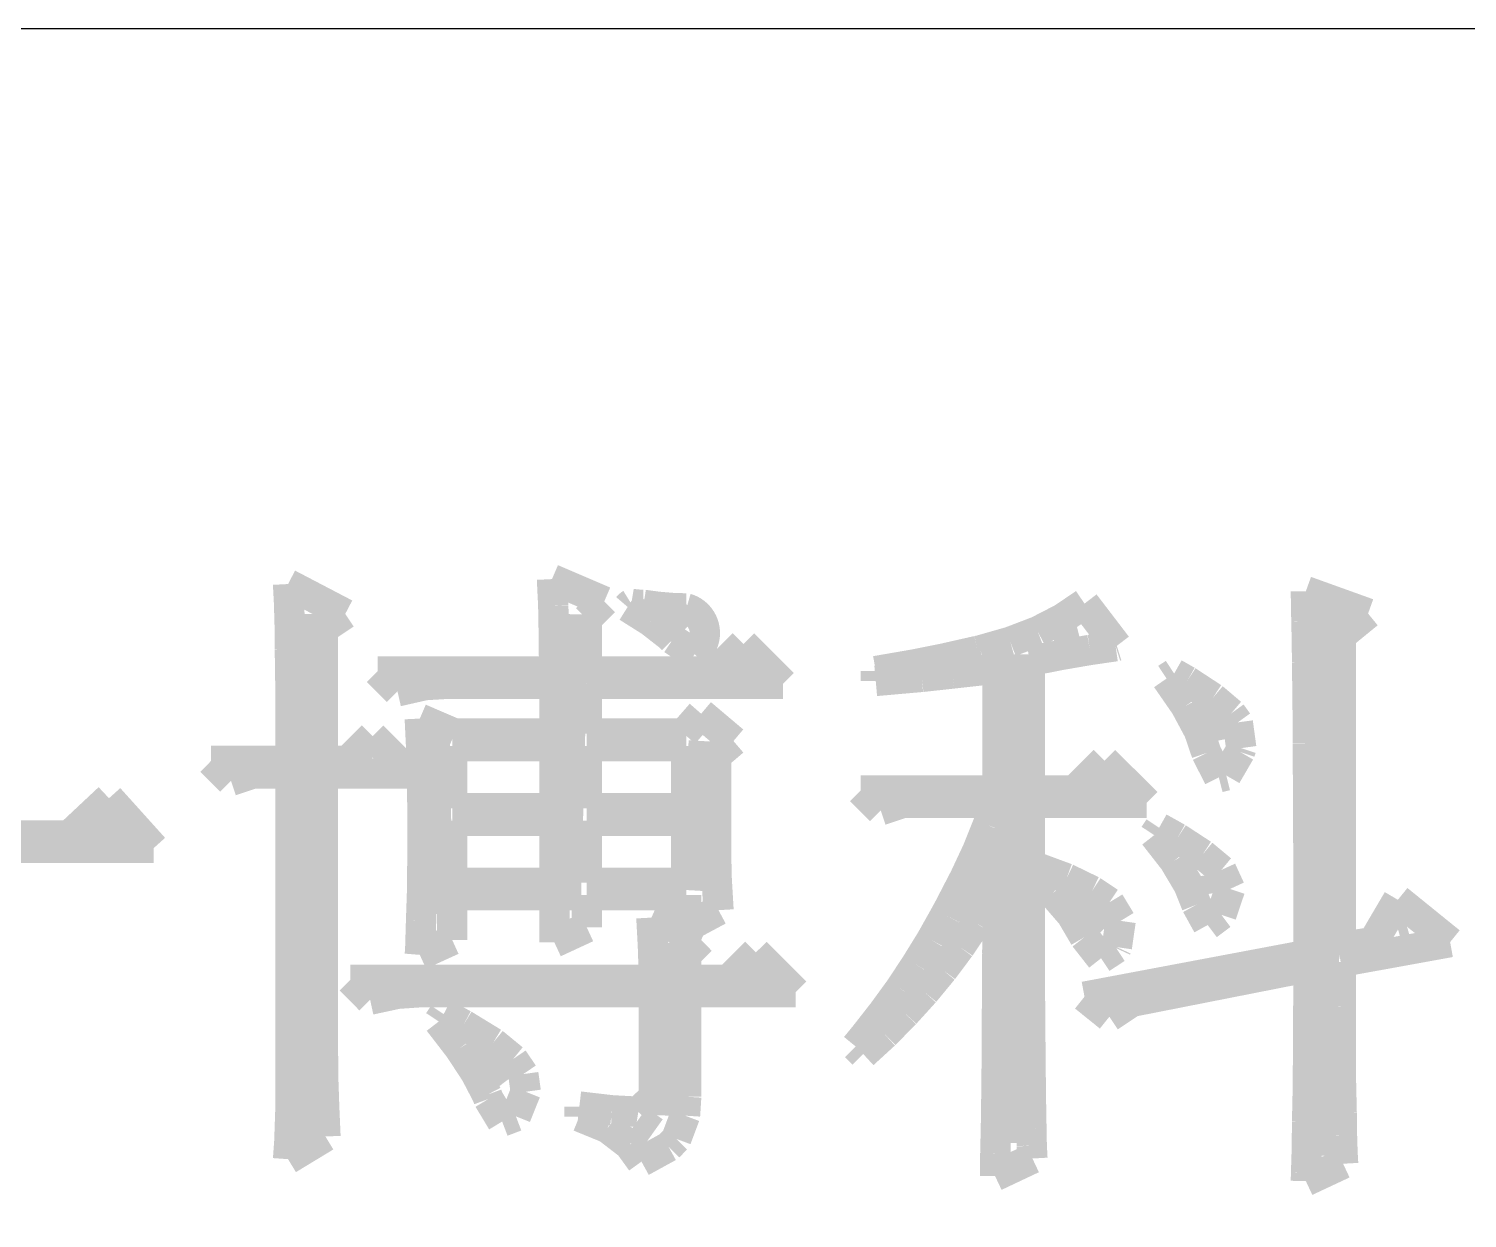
# Model space of a CAD drawing. Extents: x -61 to 349, y -42 to 245.
# Drawn here: x 323.049 to 327.867, y -30.672 to -26.689 of the extents above; entities that cross this region are included whole.
import ezdxf

# ---------------------------------------------------------------- set-up
doc = ezdxf.new("R2010")
doc.units = 0
doc.layers.add('BOARD_GEOMETRY_DIMENSION', color=2, linetype='CONTINUOUS')
doc.layers.add('BOARD_GEOMETRY_SILKSCREEN_TOP', color=1, linetype='CONTINUOUS')

msp = doc.modelspace()

# ---------------------------------------------------------------- linework, layer by layer
at = {"layer": 'BOARD_GEOMETRY_DIMENSION'}
msp.add_lwpolyline([(343.887552, -26.68905), (287.57753, -26.68905), (287.57753, -37.189156)], dxfattribs=at)
for points, const_width in [([(323.917564, -28.548584), (324.10908, -28.64866)], 0.1016), ([(323.920612, -28.605988), (323.917564, -28.548584)], 0.1016), ([(324.801484, -28.532074), (324.97649, -28.607004)], 0.1016), ([(324.805802, -28.62072), (324.801484, -28.532074)], 0.1016), ([(323.922898, -28.678886), (323.920612, -28.605988)], 0.1016), ([(324.97649, -28.607004), (324.91807, -28.665424)], 0.1016), ([(326.511158, -28.664154), (326.585072, -28.614116)], 0.1016), ([(326.585072, -28.614116), (326.693276, -28.755594)], 0.1016), ([(327.326498, -28.57246), (327.534778, -28.64739)], 0.1016), ([(327.32726, -28.61818), (327.326498, -28.57246)], 0.1016), ([(327.328276, -28.673298), (327.32726, -28.61818)], 0.1016), ([(323.976492, -28.649422), (323.976492, -30.386782)], 0.127), ([(324.10908, -28.64866), (324.034404, -28.698698)], 0.1016), ([(324.80758, -28.717494), (324.805802, -28.62072)], 0.1016), ([(324.859396, -28.649422), (324.834504, -29.640784)], 0.127), ([(324.91807, -28.665424), (324.91807, -28.841192)], 0.1016), ([(325.131176, -28.673298), (325.054976, -28.625292)], 0.1016), ([(325.204582, -28.65882), (325.247762, -28.699206)], 0.127), ([(326.4281, -28.706826), (326.511158, -28.664154)], 0.1016), ([(327.395586, -28.635198), (327.362566, -30.462982)], 0.127), ([(327.534778, -28.64739), (327.443084, -28.72232)], 0.1016), ([(323.92366, -28.768294), (323.922898, -28.678886)], 0.1016), ([(324.034404, -28.698698), (324.034404, -29.141166)], 0.1016), ([(325.195692, -28.72359), (325.131176, -28.673298)], 0.1016), ([(326.336406, -28.741878), (326.4281, -28.706826)], 0.1016), ([(326.481694, -28.733496), (326.565006, -28.712668)], 0.127), ([(327.3298, -28.736798), (327.328276, -28.673298)], 0.1016), ([(324.808596, -28.822396), (324.80758, -28.717494)], 0.1016), ([(325.206106, -28.734258), (325.195692, -28.72359)], 0.1016), ([(325.279258, -28.783788), (325.206106, -28.734258)], 0.1016), ([(325.350886, -28.841192), (325.44258, -28.749498)], 0.1016), ([(325.44258, -28.749498), (325.575676, -28.882594)], 0.1016), ([(326.236584, -28.770326), (326.336406, -28.741878)], 0.1016), ([(326.689212, -28.756864), (326.603106, -28.76931)], 0.1016), ([(326.693276, -28.755594), (326.689212, -28.756864)], 0.1016), ([(327.330562, -28.809696), (327.3298, -28.736798)], 0.1016), ([(327.443084, -28.72232), (327.443084, -29.764482)], 0.1016), ([(323.925184, -28.87218), (323.92366, -28.768294)], 0.1016), ([(325.287894, -28.774898), (325.279258, -28.783788)], 0.1016), ([(325.431404, -28.836112), (325.459598, -28.817316)], 0.127), ([(326.013572, -28.818078), (326.112886, -28.798266)], 0.1016), ([(326.112886, -28.798266), (326.227186, -28.772358)], 0.1016), ([(326.227186, -28.772358), (326.236584, -28.770326)], 0.1016), ([(326.34936, -28.783788), (326.340978, -30.420056)], 0.127), ([(326.507094, -28.78582), (326.402192, -28.806394)], 0.1016), ([(326.402192, -28.806394), (326.402192, -29.239718)], 0.1016), ([(326.603106, -28.76931), (326.507094, -28.78582)], 0.1016), ([(327.331578, -28.890976), (327.330562, -28.809696)], 0.1016), ([(324.217284, -28.841192), (324.809612, -28.841192)], 0.1016), ([(324.284086, -28.907994), (324.217284, -28.841192)], 0.1016), ([(324.809612, -28.841192), (324.808596, -28.822396)], 0.1016), ([(324.91807, -28.841192), (325.350886, -28.841192)], 0.1016), ([(325.88581, -28.840176), (326.013572, -28.818078)], 0.1016), ([(325.88581, -28.873196), (325.88581, -28.840176)], 0.1016), ([(326.039988, -28.85948), (325.953374, -28.8671)], 0.1016), ([(326.142858, -28.848304), (326.039988, -28.85948)], 0.1016), ([(326.264778, -28.834588), (326.142858, -28.848304)], 0.1016), ([(326.293988, -28.831286), (326.264778, -28.834588)], 0.1016), ([(326.293988, -29.239718), (326.293988, -28.831286)], 0.1016), ([(326.8599, -28.865068), (326.8853, -28.848304)], 0.1016), ([(326.8853, -28.848304), (326.928988, -28.873196)], 0.1016), ([(323.9262, -28.993084), (323.925184, -28.87218)], 0.1016), ([(324.37578, -28.887166), (324.284086, -28.907994)], 0.1016), ([(324.45071, -28.882594), (324.37578, -28.887166)], 0.1016), ([(324.809612, -28.882594), (324.45071, -28.882594)], 0.1016), ([(324.809612, -29.049472), (324.809612, -28.882594)], 0.1016), ([(324.91807, -28.882594), (324.91807, -29.049472)], 0.1016), ([(325.575676, -28.882594), (324.91807, -28.882594)], 0.1016), ([(325.953374, -28.8671), (325.88581, -28.873196)], 0.1016), ([(326.9234, -28.956762), (326.8599, -28.865068)], 0.1016), ([(326.928988, -28.873196), (327.015094, -28.929584)], 0.1016), ([(327.332594, -28.981654), (327.331578, -28.890976)], 0.1016), ([(326.968358, -29.040582), (326.9234, -28.956762)], 0.1016), ([(327.000108, -28.962096), (327.023984, -29.074872)], 0.127), ([(327.015094, -28.929584), (327.076562, -28.981654)], 0.1016), ([(323.9262, -29.141166), (323.9262, -28.993084)], 0.1016), ([(324.358762, -28.99918), (324.475602, -29.049472)], 0.1016), ([(324.36308, -29.090112), (324.358762, -28.99918)], 0.1016), ([(325.242682, -29.049472), (325.301102, -28.982924)], 0.1016), ([(325.301102, -28.982924), (325.409306, -29.074364)], 0.1016), ([(327.076562, -28.981654), (327.098406, -29.01188)], 0.1016), ([(327.332594, -29.081476), (327.332594, -28.981654)], 0.1016), ([(324.475602, -29.049472), (324.809612, -29.049472)], 0.1016), ([(324.91807, -29.049472), (325.242682, -29.049472)], 0.1016), ([(326.993504, -29.114496), (326.968358, -29.040582)], 0.1016), ([(327.098406, -29.01188), (327.11009, -29.097986)], 0.1016), ([(324.117462, -29.141166), (324.200774, -29.057854)], 0.1016), ([(324.200774, -29.057854), (324.325488, -29.182822)], 0.1016), ([(324.365112, -29.184854), (324.36308, -29.090112)], 0.1016), ([(324.3961, -29.072078), (324.405498, -29.653484)], 0.127), ([(324.809612, -29.091128), (324.467474, -29.091128)], 0.1016), ([(324.467474, -29.091128), (324.467474, -29.299408)], 0.1016), ([(324.809612, -29.299408), (324.809612, -29.091128)], 0.1016), ([(324.91807, -29.091128), (324.91807, -29.299408)], 0.1016), ([(325.251064, -29.091128), (324.91807, -29.091128)], 0.1016), ([(325.251064, -29.299408), (325.251064, -29.091128)], 0.1016), ([(325.322692, -29.07538), (325.294498, -29.57576)], 0.127), ([(325.409306, -29.074364), (325.350886, -29.124402)], 0.1016), ([(327.11009, -29.097986), (327.105772, -29.110686)], 0.1016), ([(327.33361, -29.18968), (327.332594, -29.081476)], 0.1016), ([(323.6595, -29.141166), (323.9262, -29.141166)], 0.1016), ([(323.726302, -29.207714), (323.6595, -29.141166)], 0.1016), ([(324.034404, -29.141166), (324.117462, -29.141166)], 0.1016), ([(325.350886, -29.124402), (325.350886, -29.442918)], 0.1016), ([(326.551798, -29.239718), (326.651874, -29.139896)], 0.1016), ([(326.651874, -29.139896), (326.793606, -29.281374)], 0.1016), ([(327.034906, -29.19603), (326.993504, -29.114496)], 0.1016), ([(327.105772, -29.110686), (327.059798, -29.18968)], 0.1016), ([(323.800978, -29.182822), (323.726302, -29.207714)], 0.1016), ([(323.9262, -29.182822), (323.800978, -29.182822)], 0.1016), ([(323.9262, -30.223714), (323.9262, -29.182822)], 0.1016), ([(324.034404, -29.182822), (324.034404, -30.107128)], 0.1016), ([(324.325488, -29.182822), (324.034404, -29.182822)], 0.1016), ([(324.367398, -29.284676), (324.365112, -29.184854)], 0.1016), ([(326.633586, -29.232606), (326.672194, -29.208984)], 0.127), ([(327.059798, -29.18968), (327.034906, -29.19603)], 0.1016), ([(327.33361, -29.307282), (327.33361, -29.18968)], 0.1016), ([(325.835772, -29.239718), (326.293988, -29.239718)], 0.1016), ([(325.902574, -29.306266), (325.835772, -29.239718)], 0.1016), ([(326.402192, -29.239718), (326.551798, -29.239718)], 0.1016), ([(323.184774, -29.390594), (323.31787, -29.26588)], 0.1016), ([(323.31787, -29.26588), (323.467984, -29.432504)], 0.1016), ([(324.367398, -29.481526), (324.367398, -29.284676)], 0.1016), ([(325.977504, -29.281374), (325.902574, -29.306266)], 0.1016), ([(326.285606, -29.281374), (325.977504, -29.281374)], 0.1016), ([(326.26046, -29.356304), (326.285606, -29.281374)], 0.1016), ([(326.402192, -29.281374), (326.402192, -29.489654)], 0.1016), ([(326.793606, -29.281374), (326.402192, -29.281374)], 0.1016), ([(324.467474, -29.299408), (324.809612, -29.299408)], 0.1016), ([(324.467474, -29.341064), (324.467474, -29.54909)], 0.1016), ([(324.809612, -29.341064), (324.467474, -29.341064)], 0.1016), ([(324.809612, -29.54909), (324.809612, -29.341064)], 0.1016), ([(324.91807, -29.299408), (325.251064, -29.299408)], 0.1016), ([(324.91807, -29.341064), (324.91807, -29.54909)], 0.1016), ([(325.251064, -29.341064), (324.91807, -29.341064)], 0.1016), ([(325.251064, -29.54909), (325.251064, -29.341064)], 0.1016), ([(327.33488, -29.433266), (327.33361, -29.307282)], 0.1016), ([(321.544188, -29.390594), (323.184774, -29.390594)], 0.1016), ([(323.258688, -29.363162), (323.35978, -29.356304)], 0.127), ([(326.290178, -29.381196), (326.205596, -29.613098), (326.159368, -29.67228)], 0.127), ([(326.227186, -29.439616), (326.26046, -29.356304)], 0.1016), ([(326.818498, -29.389578), (326.835008, -29.364686)], 0.1016), ([(326.8853, -29.475176), (326.818498, -29.389578)], 0.1016), ([(326.835008, -29.364686), (326.896476, -29.398976)], 0.1016), ([(323.467984, -29.432504), (321.77736, -29.432504)], 0.1016), ([(326.896476, -29.398976), (326.980804, -29.454094)], 0.1016), ([(327.33488, -29.789374), (327.33488, -29.433266)], 0.1016), ([(324.366382, -29.579316), (324.367398, -29.481526)], 0.1016), ([(325.350886, -29.442918), (325.353172, -29.53766)], 0.1016), ([(326.18426, -29.53131), (326.227186, -29.439616)], 0.1016), ([(326.934068, -29.557218), (326.8853, -29.475176)], 0.1016), ([(326.980804, -29.454094), (327.043288, -29.506164)], 0.1016), ([(326.132698, -29.630878), (326.18426, -29.53131)], 0.1016), ([(326.402192, -29.489654), (326.409304, -29.491686)], 0.1016), ([(326.402192, -29.522928), (326.402192, -29.910278)], 0.1016), ([(326.4789, -29.584396), (326.402192, -29.522928)], 0.1016), ([(326.409304, -29.491686), (326.524874, -29.534358)], 0.1016), ([(326.524874, -29.534358), (326.610472, -29.576014)], 0.1016), ([(326.990964, -29.52369), (327.002902, -29.586174)], 0.127), ([(327.043288, -29.506164), (327.072498, -29.569664)], 0.1016), ([(324.36308, -29.67609), (324.366382, -29.579316)], 0.1016), ([(324.467474, -29.54909), (324.809612, -29.54909)], 0.1016), ([(324.91807, -29.54909), (325.251064, -29.54909)], 0.1016), ([(325.353172, -29.53766), (325.359268, -29.640784)], 0.1016), ([(326.293988, -29.564584), (326.27189, -29.602176)], 0.1016), ([(326.293988, -29.676598), (326.293988, -29.564584)], 0.1016), ([(326.610472, -29.576014), (326.668384, -29.614622)], 0.1016), ([(326.959976, -29.622496), (326.934068, -29.557218)], 0.1016), ([(327.072498, -29.569664), (327.043288, -29.656278)], 0.1016), ([(324.467474, -29.590492), (324.467474, -29.74086)], 0.1016), ([(324.809612, -29.590492), (324.467474, -29.590492)], 0.1016), ([(324.809612, -29.748988), (324.809612, -29.590492)], 0.1016), ([(324.91807, -29.590492), (324.91807, -29.698696)], 0.1016), ([(325.251064, -29.590492), (324.91807, -29.590492)], 0.1016), ([(325.251064, -29.698696), (325.251064, -29.590492)], 0.1016), ([(326.118982, -29.656278), (326.132698, -29.630878)], 0.1016), ([(326.27189, -29.602176), (326.222106, -29.684218)], 0.1016), ([(326.541384, -29.656278), (326.4789, -29.584396)], 0.1016), ([(326.571102, -29.615892), (326.654668, -29.699458)], 0.127), ([(326.668384, -29.614622), (326.705976, -29.676598)], 0.1016), ([(326.997568, -29.690568), (326.959976, -29.622496)], 0.1016), ([(327.551288, -29.747718), (327.6346, -29.605986)], 0.1016), ([(327.6346, -29.605986), (327.809606, -29.747718)], 0.1016), ([(324.360286, -29.771594), (324.36308, -29.67609)], 0.1016), ([(325.134478, -29.665676), (325.301102, -29.74086)], 0.1016), ([(325.139558, -29.760418), (325.134478, -29.665676)], 0.1016), ([(325.359268, -29.640784), (325.251064, -29.698696)], 0.1016), ([(326.071992, -29.740098), (326.118982, -29.656278)], 0.1016), ([(326.292972, -29.786326), (326.293988, -29.676598)], 0.1016), ([(326.585072, -29.730954), (326.541384, -29.656278)], 0.1016), ([(326.705976, -29.676598), (326.693276, -29.764482)], 0.1016), ([(327.043288, -29.656278), (326.997568, -29.690568)], 0.1016), ([(324.91807, -29.698696), (324.809612, -29.748988)], 0.1016), ([(326.222106, -29.684218), (326.168004, -29.764482)], 0.1016), ([(327.63587, -29.708094), (327.666096, -29.699204)], 0.127), ([(324.467474, -29.74086), (324.358762, -29.79039)], 0.1016), ([(324.358762, -29.79039), (324.360286, -29.771594)], 0.1016), ([(325.14286, -29.859478), (325.139558, -29.760418)], 0.1016), ([(325.197978, -29.750004), (325.173594, -30.328108)], 0.127), ([(325.301102, -29.74086), (325.251064, -29.79039)], 0.1016), ([(326.021192, -29.822394), (326.071992, -29.740098)], 0.1016), ([(326.168004, -29.764482), (326.1106, -29.84119)], 0.1016), ([(326.640698, -29.80182), (326.585072, -29.730954)], 0.1016), ([(326.691498, -29.768292), (326.640698, -29.80182)], 0.1016), ([(326.693276, -29.764482), (326.691498, -29.768292)], 0.1016), ([(327.809606, -29.747718), (327.443084, -29.814266)], 0.1016), ([(327.443084, -29.764482), (327.551288, -29.747718)], 0.1016), ([(325.251064, -29.79039), (325.251064, -29.873956)], 0.1016), ([(325.392796, -29.873956), (325.48449, -29.782262)], 0.1016), ([(325.48449, -29.782262), (325.617586, -29.915612)], 0.1016), ([(325.968106, -29.902912), (326.021192, -29.822394)], 0.1016), ([(326.292972, -29.891482), (326.292972, -29.786326)], 0.1016), ([(326.585072, -29.930598), (327.33488, -29.789374)], 0.1016), ([(327.443084, -29.814266), (327.443084, -29.963364)], 0.1016), ([(325.14286, -29.873956), (325.14286, -29.859478)], 0.1016), ([(325.463408, -29.86913), (325.498968, -29.863796)], 0.127), ([(326.1106, -29.84119), (326.049386, -29.915358)], 0.1016), ([(327.33488, -29.83103), (326.743568, -29.947616)], 0.1016), ([(327.33488, -29.945584), (327.33488, -29.83103)], 0.1016), ([(324.126098, -29.873956), (325.14286, -29.873956)], 0.1016), ([(324.192392, -29.940504), (324.126098, -29.873956)], 0.1016), ([(324.284086, -29.920692), (324.192392, -29.940504)], 0.1016), ([(324.358762, -29.915612), (324.284086, -29.920692)], 0.1016), ([(325.14286, -29.915612), (324.358762, -29.915612)], 0.1016), ([(325.14286, -30.26537), (325.14286, -29.915612)], 0.1016), ([(325.251064, -29.873956), (325.392796, -29.873956)], 0.1016), ([(325.251064, -29.915612), (325.251064, -30.26537)], 0.1016), ([(325.617586, -29.915612), (325.251064, -29.915612)], 0.1016), ([(325.910702, -29.981906), (325.968106, -29.902912)], 0.1016), ([(326.049386, -29.915358), (325.984362, -29.986986)], 0.1016), ([(326.291702, -29.993082), (326.292972, -29.891482)], 0.1016), ([(326.402192, -29.910278), (326.403208, -30.02788)], 0.1016), ([(326.668384, -29.997654), (326.585072, -29.930598)], 0.1016), ([(326.743568, -29.947616), (326.668384, -29.997654)], 0.1016), ([(327.33361, -30.054804), (327.33488, -29.945584)], 0.1016), ([(327.443084, -29.963364), (327.4441, -30.10281)], 0.1016), ([(324.422262, -30.013656), (324.438772, -29.988764)], 0.1016), ([(324.491858, -30.10408), (324.422262, -30.013656)], 0.1016), ([(324.438772, -29.988764), (324.505574, -30.02407)], 0.1016), ([(325.850504, -30.058868), (325.910702, -29.981906)], 0.1016), ([(325.984362, -29.986986), (325.915782, -30.056582)], 0.1016), ([(326.291702, -30.092396), (326.291702, -29.993082)], 0.1016), ([(324.505574, -30.02407), (324.60438, -30.084522)], 0.1016), ([(325.819008, -30.097476), (325.850504, -30.058868)], 0.1016), ([(325.915782, -30.056582), (325.8439, -30.122368)], 0.1016), ([(326.403208, -30.02788), (326.40397, -30.131766)], 0.1016), ([(327.33361, -30.15869), (327.33361, -30.054804)], 0.1016), ([(324.034404, -30.107128), (324.035166, -30.200854)], 0.1016), ([(324.54596, -30.18663), (324.491858, -30.10408)], 0.1016), ([(324.551294, -30.12313), (324.630288, -30.226254)], 0.127), ([(324.60438, -30.084522), (324.671182, -30.139386)], 0.1016), ([(325.8439, -30.122368), (325.819008, -30.097476)], 0.1016), ([(326.290686, -30.188154), (326.291702, -30.092396)], 0.1016), ([(327.4441, -30.10281), (327.4441, -30.220412)], 0.1016), ([(324.671182, -30.139386), (324.705472, -30.189678)], 0.1016), ([(326.40397, -30.131766), (326.404986, -30.224476)], 0.1016), ([(327.332594, -30.257496), (327.33361, -30.15869)], 0.1016), ([(324.035166, -30.200854), (324.038468, -30.29839)], 0.1016), ([(324.583806, -30.259274), (324.54596, -30.18663)], 0.1016), ([(324.705472, -30.189678), (324.7136, -30.24886)], 0.1016), ([(326.28967, -30.279594), (326.290686, -30.188154)], 0.1016), ([(323.925184, -30.317186), (323.9262, -30.223714)], 0.1016), ([(324.7136, -30.24886), (324.68058, -30.331156)], 0.1016), ([(326.404986, -30.224476), (326.406002, -30.304486)], 0.1016), ([(327.330562, -30.35046), (327.332594, -30.257496)], 0.1016), ([(327.4441, -30.220412), (327.446386, -30.318202)], 0.1016), ([(324.038468, -30.29839), (324.042786, -30.39872)], 0.1016), ([(324.588886, -30.27299), (324.583806, -30.259274)], 0.1016), ([(324.634606, -30.348682), (324.588886, -30.27299)], 0.1016), ([(324.893178, -30.29839), (325.002398, -30.31109)], 0.1016), ([(324.893178, -30.331918), (324.893178, -30.29839)], 0.1016), ([(325.09079, -30.316424), (325.14286, -30.26537)], 0.1016), ([(325.251064, -30.26537), (325.247, -30.32887)], 0.1016), ([(326.2884, -30.369256), (326.28967, -30.279594)], 0.1016), ([(326.406002, -30.304486), (326.407272, -30.37332)], 0.1016), ([(323.921882, -30.41523), (323.925184, -30.317186)], 0.1016), ([(324.68058, -30.331156), (324.634606, -30.348682)], 0.1016), ([(324.987666, -30.370526), (324.893178, -30.331918)], 0.1016), ([(325.002398, -30.31109), (325.084694, -30.315408)], 0.1016), ([(325.0819, -30.354778), (325.135494, -30.392878)], 0.127), ([(325.084694, -30.315408), (325.09079, -30.316424)], 0.1016), ([(325.247, -30.32887), (325.21779, -30.406594)], 0.1016), ([(327.3298, -30.437582), (327.330562, -30.35046)], 0.1016), ([(327.446386, -30.318202), (327.447402, -30.39618)], 0.1016), ([(324.042786, -30.39872), (323.917564, -30.474666)], 0.1016), ([(325.060564, -30.42666), (324.987666, -30.370526)], 0.1016), ([(326.286368, -30.4546), (326.2884, -30.369256)], 0.1016), ([(326.407272, -30.37332), (326.408288, -30.429454)], 0.1016), ([(327.447402, -30.39618), (327.44918, -30.452568)], 0.1016), ([(323.917564, -30.474666), (323.921882, -30.41523)], 0.1016), ([(325.101204, -30.482794), (325.060564, -30.42666)], 0.1016), ([(325.191882, -30.43301), (325.101204, -30.482794)], 0.1016), ([(325.21779, -30.406594), (325.191882, -30.43301)], 0.1016), ([(326.408288, -30.429454), (326.410574, -30.47238)], 0.1016), ([(327.32726, -30.519116), (327.3298, -30.437582)], 0.1016), ([(326.285606, -30.531562), (326.286368, -30.4546)], 0.1016), ([(326.410574, -30.47238), (326.285606, -30.531562)], 0.1016), ([(327.451212, -30.489906), (327.326498, -30.548326)], 0.1016), ([(327.44918, -30.452568), (327.451212, -30.489906)], 0.1016), ([(327.326498, -30.548326), (327.32726, -30.519116)], 0.1016)]:
    msp.add_lwpolyline(points, dxfattribs=dict(at, const_width=const_width))
at = {"layer": 'BOARD_GEOMETRY_DIMENSION', "const_width": 0.1016}
for points in [[(325.067168, -28.614878, 0.078254), (325.054976, -28.625292)], [(325.067168, -28.614878, 0.039523), (325.107808, -28.61818)], [(325.107808, -28.61818, 0.03825), (325.251572, -28.630372)], [(325.309992, -28.737306, 0.416192), (325.251572, -28.630372)], [(325.287894, -28.774898, 0.122443), (325.309992, -28.737306)]]:
    msp.add_lwpolyline(points, format="xyb", dxfattribs=at)
at = {"layer": 'BOARD_GEOMETRY_SILKSCREEN_TOP'}
msp.add_lwpolyline([(343.887552, -26.68905), (287.57753, -26.68905), (287.57753, -37.189156)], dxfattribs=at)
for points, const_width in [([(323.920612, -28.605988), (323.917564, -28.548584)], 0.1016), ([(323.917564, -28.548584), (324.10908, -28.64866)], 0.1016), ([(324.805802, -28.62072), (324.801484, -28.532074)], 0.1016), ([(324.801484, -28.532074), (324.97649, -28.607004)], 0.1016), ([(323.922898, -28.678886), (323.920612, -28.605988)], 0.1016), ([(324.97649, -28.607004), (324.91807, -28.665424)], 0.1016), ([(326.511158, -28.664154), (326.585072, -28.614116)], 0.1016), ([(326.585072, -28.614116), (326.693276, -28.755594)], 0.1016), ([(327.32726, -28.61818), (327.326498, -28.57246)], 0.1016), ([(327.326498, -28.57246), (327.534778, -28.64739)], 0.1016), ([(327.328276, -28.673298), (327.32726, -28.61818)], 0.1016), ([(323.976492, -28.649422), (323.976492, -30.386782)], 0.127), ([(324.10908, -28.64866), (324.034404, -28.698698)], 0.1016), ([(324.80758, -28.717494), (324.805802, -28.62072)], 0.1016), ([(324.859396, -28.649422), (324.834504, -29.640784)], 0.127), ([(324.91807, -28.665424), (324.91807, -28.841192)], 0.1016), ([(325.131176, -28.673298), (325.054976, -28.625292)], 0.1016), ([(325.204582, -28.65882), (325.247762, -28.699206)], 0.127), ([(326.4281, -28.706826), (326.511158, -28.664154)], 0.1016), ([(327.395586, -28.635198), (327.362566, -30.462982)], 0.127), ([(327.534778, -28.64739), (327.443084, -28.72232)], 0.1016), ([(323.92366, -28.768294), (323.922898, -28.678886)], 0.1016), ([(324.034404, -28.698698), (324.034404, -29.141166)], 0.1016), ([(325.195692, -28.72359), (325.131176, -28.673298)], 0.1016), ([(326.336406, -28.741878), (326.4281, -28.706826)], 0.1016), ([(326.481694, -28.733496), (326.565006, -28.712668)], 0.127), ([(327.3298, -28.736798), (327.328276, -28.673298)], 0.1016), ([(324.808596, -28.822396), (324.80758, -28.717494)], 0.1016), ([(325.206106, -28.734258), (325.195692, -28.72359)], 0.1016), ([(325.279258, -28.783788), (325.206106, -28.734258)], 0.1016), ([(325.350886, -28.841192), (325.44258, -28.749498)], 0.1016), ([(325.44258, -28.749498), (325.575676, -28.882594)], 0.1016), ([(326.236584, -28.770326), (326.336406, -28.741878)], 0.1016), ([(326.689212, -28.756864), (326.603106, -28.76931)], 0.1016), ([(326.693276, -28.755594), (326.689212, -28.756864)], 0.1016), ([(327.330562, -28.809696), (327.3298, -28.736798)], 0.1016), ([(327.443084, -28.72232), (327.443084, -29.764482)], 0.1016), ([(323.925184, -28.87218), (323.92366, -28.768294)], 0.1016), ([(325.287894, -28.774898), (325.279258, -28.783788)], 0.1016), ([(325.431404, -28.836112), (325.459598, -28.817316)], 0.127), ([(326.013572, -28.818078), (326.112886, -28.798266)], 0.1016), ([(326.112886, -28.798266), (326.227186, -28.772358)], 0.1016), ([(326.227186, -28.772358), (326.236584, -28.770326)], 0.1016), ([(326.34936, -28.783788), (326.340978, -30.420056)], 0.127), ([(326.507094, -28.78582), (326.402192, -28.806394)], 0.1016), ([(326.402192, -28.806394), (326.402192, -29.239718)], 0.1016), ([(326.603106, -28.76931), (326.507094, -28.78582)], 0.1016), ([(327.331578, -28.890976), (327.330562, -28.809696)], 0.1016), ([(324.284086, -28.907994), (324.217284, -28.841192)], 0.1016), ([(324.217284, -28.841192), (324.809612, -28.841192)], 0.1016), ([(324.809612, -28.841192), (324.808596, -28.822396)], 0.1016), ([(324.91807, -28.841192), (325.350886, -28.841192)], 0.1016), ([(325.88581, -28.840176), (326.013572, -28.818078)], 0.1016), ([(325.88581, -28.873196), (325.88581, -28.840176)], 0.1016), ([(326.039988, -28.85948), (325.953374, -28.8671)], 0.1016), ([(326.142858, -28.848304), (326.039988, -28.85948)], 0.1016), ([(326.264778, -28.834588), (326.142858, -28.848304)], 0.1016), ([(326.293988, -28.831286), (326.264778, -28.834588)], 0.1016), ([(326.293988, -29.239718), (326.293988, -28.831286)], 0.1016), ([(326.8599, -28.865068), (326.8853, -28.848304)], 0.1016), ([(326.8853, -28.848304), (326.928988, -28.873196)], 0.1016), ([(323.9262, -28.993084), (323.925184, -28.87218)], 0.1016), ([(324.37578, -28.887166), (324.284086, -28.907994)], 0.1016), ([(324.45071, -28.882594), (324.37578, -28.887166)], 0.1016), ([(324.809612, -28.882594), (324.45071, -28.882594)], 0.1016), ([(324.809612, -29.049472), (324.809612, -28.882594)], 0.1016), ([(325.575676, -28.882594), (324.91807, -28.882594)], 0.1016), ([(324.91807, -28.882594), (324.91807, -29.049472)], 0.1016), ([(325.953374, -28.8671), (325.88581, -28.873196)], 0.1016), ([(326.9234, -28.956762), (326.8599, -28.865068)], 0.1016), ([(326.928988, -28.873196), (327.015094, -28.929584)], 0.1016), ([(327.332594, -28.981654), (327.331578, -28.890976)], 0.1016), ([(326.968358, -29.040582), (326.9234, -28.956762)], 0.1016), ([(327.000108, -28.962096), (327.023984, -29.074872)], 0.127), ([(327.015094, -28.929584), (327.076562, -28.981654)], 0.1016), ([(323.9262, -29.141166), (323.9262, -28.993084)], 0.1016), ([(324.36308, -29.090112), (324.358762, -28.99918)], 0.1016), ([(324.358762, -28.99918), (324.475602, -29.049472)], 0.1016), ([(325.242682, -29.049472), (325.301102, -28.982924)], 0.1016), ([(325.301102, -28.982924), (325.409306, -29.074364)], 0.1016), ([(327.076562, -28.981654), (327.098406, -29.01188)], 0.1016), ([(327.332594, -29.081476), (327.332594, -28.981654)], 0.1016), ([(324.475602, -29.049472), (324.809612, -29.049472)], 0.1016), ([(324.91807, -29.049472), (325.242682, -29.049472)], 0.1016), ([(326.993504, -29.114496), (326.968358, -29.040582)], 0.1016), ([(327.098406, -29.01188), (327.11009, -29.097986)], 0.1016), ([(324.117462, -29.141166), (324.200774, -29.057854)], 0.1016), ([(324.200774, -29.057854), (324.325488, -29.182822)], 0.1016), ([(324.365112, -29.184854), (324.36308, -29.090112)], 0.1016), ([(324.3961, -29.072078), (324.405498, -29.653484)], 0.127), ([(324.467474, -29.091128), (324.467474, -29.299408)], 0.1016), ([(324.809612, -29.091128), (324.467474, -29.091128)], 0.1016), ([(324.809612, -29.299408), (324.809612, -29.091128)], 0.1016), ([(325.251064, -29.091128), (324.91807, -29.091128)], 0.1016), ([(324.91807, -29.091128), (324.91807, -29.299408)], 0.1016), ([(325.251064, -29.299408), (325.251064, -29.091128)], 0.1016), ([(325.322692, -29.07538), (325.294498, -29.57576)], 0.127), ([(325.409306, -29.074364), (325.350886, -29.124402)], 0.1016), ([(327.11009, -29.097986), (327.105772, -29.110686)], 0.1016), ([(327.33361, -29.18968), (327.332594, -29.081476)], 0.1016), ([(323.726302, -29.207714), (323.6595, -29.141166)], 0.1016), ([(323.6595, -29.141166), (323.9262, -29.141166)], 0.1016), ([(324.034404, -29.141166), (324.117462, -29.141166)], 0.1016), ([(325.350886, -29.124402), (325.350886, -29.442918)], 0.1016), ([(326.551798, -29.239718), (326.651874, -29.139896)], 0.1016), ([(326.651874, -29.139896), (326.793606, -29.281374)], 0.1016), ([(327.034906, -29.19603), (326.993504, -29.114496)], 0.1016), ([(327.105772, -29.110686), (327.059798, -29.18968)], 0.1016), ([(323.800978, -29.182822), (323.726302, -29.207714)], 0.1016), ([(323.9262, -29.182822), (323.800978, -29.182822)], 0.1016), ([(323.9262, -30.223714), (323.9262, -29.182822)], 0.1016), ([(324.325488, -29.182822), (324.034404, -29.182822)], 0.1016), ([(324.034404, -29.182822), (324.034404, -30.107128)], 0.1016), ([(324.367398, -29.284676), (324.365112, -29.184854)], 0.1016), ([(326.633586, -29.232606), (326.672194, -29.208984)], 0.127), ([(327.059798, -29.18968), (327.034906, -29.19603)], 0.1016), ([(327.33361, -29.307282), (327.33361, -29.18968)], 0.1016), ([(325.902574, -29.306266), (325.835772, -29.239718)], 0.1016), ([(325.835772, -29.239718), (326.293988, -29.239718)], 0.1016), ([(326.402192, -29.239718), (326.551798, -29.239718)], 0.1016), ([(323.184774, -29.390594), (323.31787, -29.26588)], 0.1016), ([(323.31787, -29.26588), (323.467984, -29.432504)], 0.1016), ([(324.367398, -29.481526), (324.367398, -29.284676)], 0.1016), ([(325.977504, -29.281374), (325.902574, -29.306266)], 0.1016), ([(326.285606, -29.281374), (325.977504, -29.281374)], 0.1016), ([(326.26046, -29.356304), (326.285606, -29.281374)], 0.1016), ([(326.793606, -29.281374), (326.402192, -29.281374)], 0.1016), ([(326.402192, -29.281374), (326.402192, -29.489654)], 0.1016), ([(324.467474, -29.299408), (324.809612, -29.299408)], 0.1016), ([(324.809612, -29.341064), (324.467474, -29.341064)], 0.1016), ([(324.467474, -29.341064), (324.467474, -29.54909)], 0.1016), ([(324.809612, -29.54909), (324.809612, -29.341064)], 0.1016), ([(324.91807, -29.299408), (325.251064, -29.299408)], 0.1016), ([(325.251064, -29.341064), (324.91807, -29.341064)], 0.1016), ([(324.91807, -29.341064), (324.91807, -29.54909)], 0.1016), ([(325.251064, -29.54909), (325.251064, -29.341064)], 0.1016), ([(327.33488, -29.433266), (327.33361, -29.307282)], 0.1016), ([(321.544188, -29.390594), (323.184774, -29.390594)], 0.1016), ([(323.258688, -29.363162), (323.35978, -29.356304)], 0.127), ([(326.290178, -29.381196), (326.205596, -29.613098), (326.159368, -29.67228)], 0.127), ([(326.227186, -29.439616), (326.26046, -29.356304)], 0.1016), ([(326.818498, -29.389578), (326.835008, -29.364686)], 0.1016), ([(326.8853, -29.475176), (326.818498, -29.389578)], 0.1016), ([(326.835008, -29.364686), (326.896476, -29.398976)], 0.1016), ([(323.467984, -29.432504), (321.77736, -29.432504)], 0.1016), ([(326.896476, -29.398976), (326.980804, -29.454094)], 0.1016), ([(327.33488, -29.789374), (327.33488, -29.433266)], 0.1016), ([(324.366382, -29.579316), (324.367398, -29.481526)], 0.1016), ([(325.350886, -29.442918), (325.353172, -29.53766)], 0.1016), ([(326.18426, -29.53131), (326.227186, -29.439616)], 0.1016), ([(326.934068, -29.557218), (326.8853, -29.475176)], 0.1016), ([(326.980804, -29.454094), (327.043288, -29.506164)], 0.1016), ([(326.132698, -29.630878), (326.18426, -29.53131)], 0.1016), ([(326.402192, -29.489654), (326.409304, -29.491686)], 0.1016), ([(326.4789, -29.584396), (326.402192, -29.522928)], 0.1016), ([(326.402192, -29.522928), (326.402192, -29.910278)], 0.1016), ([(326.409304, -29.491686), (326.524874, -29.534358)], 0.1016), ([(326.524874, -29.534358), (326.610472, -29.576014)], 0.1016), ([(326.990964, -29.52369), (327.002902, -29.586174)], 0.127), ([(327.043288, -29.506164), (327.072498, -29.569664)], 0.1016), ([(324.36308, -29.67609), (324.366382, -29.579316)], 0.1016), ([(324.467474, -29.54909), (324.809612, -29.54909)], 0.1016), ([(324.91807, -29.54909), (325.251064, -29.54909)], 0.1016), ([(325.353172, -29.53766), (325.359268, -29.640784)], 0.1016), ([(326.293988, -29.564584), (326.27189, -29.602176)], 0.1016), ([(326.293988, -29.676598), (326.293988, -29.564584)], 0.1016), ([(326.610472, -29.576014), (326.668384, -29.614622)], 0.1016), ([(326.959976, -29.622496), (326.934068, -29.557218)], 0.1016), ([(327.072498, -29.569664), (327.043288, -29.656278)], 0.1016), ([(324.809612, -29.590492), (324.467474, -29.590492)], 0.1016), ([(324.467474, -29.590492), (324.467474, -29.74086)], 0.1016), ([(324.809612, -29.748988), (324.809612, -29.590492)], 0.1016), ([(325.251064, -29.590492), (324.91807, -29.590492)], 0.1016), ([(324.91807, -29.590492), (324.91807, -29.698696)], 0.1016), ([(325.251064, -29.698696), (325.251064, -29.590492)], 0.1016), ([(326.118982, -29.656278), (326.132698, -29.630878)], 0.1016), ([(326.27189, -29.602176), (326.222106, -29.684218)], 0.1016), ([(326.541384, -29.656278), (326.4789, -29.584396)], 0.1016), ([(326.571102, -29.615892), (326.654668, -29.699458)], 0.127), ([(326.668384, -29.614622), (326.705976, -29.676598)], 0.1016), ([(326.997568, -29.690568), (326.959976, -29.622496)], 0.1016), ([(327.551288, -29.747718), (327.6346, -29.605986)], 0.1016), ([(327.6346, -29.605986), (327.809606, -29.747718)], 0.1016), ([(324.360286, -29.771594), (324.36308, -29.67609)], 0.1016), ([(325.139558, -29.760418), (325.134478, -29.665676)], 0.1016), ([(325.134478, -29.665676), (325.301102, -29.74086)], 0.1016), ([(325.359268, -29.640784), (325.251064, -29.698696)], 0.1016), ([(326.071992, -29.740098), (326.118982, -29.656278)], 0.1016), ([(326.292972, -29.786326), (326.293988, -29.676598)], 0.1016), ([(326.585072, -29.730954), (326.541384, -29.656278)], 0.1016), ([(326.705976, -29.676598), (326.693276, -29.764482)], 0.1016), ([(327.043288, -29.656278), (326.997568, -29.690568)], 0.1016), ([(324.91807, -29.698696), (324.809612, -29.748988)], 0.1016), ([(326.222106, -29.684218), (326.168004, -29.764482)], 0.1016), ([(327.63587, -29.708094), (327.666096, -29.699204)], 0.127), ([(324.467474, -29.74086), (324.358762, -29.79039)], 0.1016), ([(324.358762, -29.79039), (324.360286, -29.771594)], 0.1016), ([(325.14286, -29.859478), (325.139558, -29.760418)], 0.1016), ([(325.197978, -29.750004), (325.173594, -30.328108)], 0.127), ([(325.301102, -29.74086), (325.251064, -29.79039)], 0.1016), ([(326.021192, -29.822394), (326.071992, -29.740098)], 0.1016), ([(326.168004, -29.764482), (326.1106, -29.84119)], 0.1016), ([(326.640698, -29.80182), (326.585072, -29.730954)], 0.1016), ([(326.691498, -29.768292), (326.640698, -29.80182)], 0.1016), ([(326.693276, -29.764482), (326.691498, -29.768292)], 0.1016), ([(327.443084, -29.764482), (327.551288, -29.747718)], 0.1016), ([(327.809606, -29.747718), (327.443084, -29.814266)], 0.1016), ([(325.251064, -29.79039), (325.251064, -29.873956)], 0.1016), ([(325.392796, -29.873956), (325.48449, -29.782262)], 0.1016), ([(325.48449, -29.782262), (325.617586, -29.915612)], 0.1016), ([(325.968106, -29.902912), (326.021192, -29.822394)], 0.1016), ([(326.292972, -29.891482), (326.292972, -29.786326)], 0.1016), ([(326.585072, -29.930598), (327.33488, -29.789374)], 0.1016), ([(327.443084, -29.814266), (327.443084, -29.963364)], 0.1016), ([(325.14286, -29.873956), (325.14286, -29.859478)], 0.1016), ([(325.463408, -29.86913), (325.498968, -29.863796)], 0.127), ([(326.1106, -29.84119), (326.049386, -29.915358)], 0.1016), ([(327.33488, -29.83103), (326.743568, -29.947616)], 0.1016), ([(327.33488, -29.945584), (327.33488, -29.83103)], 0.1016), ([(324.192392, -29.940504), (324.126098, -29.873956)], 0.1016), ([(324.126098, -29.873956), (325.14286, -29.873956)], 0.1016), ([(324.284086, -29.920692), (324.192392, -29.940504)], 0.1016), ([(324.358762, -29.915612), (324.284086, -29.920692)], 0.1016), ([(325.14286, -29.915612), (324.358762, -29.915612)], 0.1016), ([(325.14286, -30.26537), (325.14286, -29.915612)], 0.1016), ([(325.251064, -29.873956), (325.392796, -29.873956)], 0.1016), ([(325.617586, -29.915612), (325.251064, -29.915612)], 0.1016), ([(325.251064, -29.915612), (325.251064, -30.26537)], 0.1016), ([(325.910702, -29.981906), (325.968106, -29.902912)], 0.1016), ([(326.049386, -29.915358), (325.984362, -29.986986)], 0.1016), ([(326.291702, -29.993082), (326.292972, -29.891482)], 0.1016), ([(326.402192, -29.910278), (326.403208, -30.02788)], 0.1016), ([(326.668384, -29.997654), (326.585072, -29.930598)], 0.1016), ([(326.743568, -29.947616), (326.668384, -29.997654)], 0.1016), ([(327.33361, -30.054804), (327.33488, -29.945584)], 0.1016), ([(327.443084, -29.963364), (327.4441, -30.10281)], 0.1016), ([(324.422262, -30.013656), (324.438772, -29.988764)], 0.1016), ([(324.491858, -30.10408), (324.422262, -30.013656)], 0.1016), ([(324.438772, -29.988764), (324.505574, -30.02407)], 0.1016), ([(325.850504, -30.058868), (325.910702, -29.981906)], 0.1016), ([(325.984362, -29.986986), (325.915782, -30.056582)], 0.1016), ([(326.291702, -30.092396), (326.291702, -29.993082)], 0.1016), ([(324.505574, -30.02407), (324.60438, -30.084522)], 0.1016), ([(325.819008, -30.097476), (325.850504, -30.058868)], 0.1016), ([(325.915782, -30.056582), (325.8439, -30.122368)], 0.1016), ([(326.403208, -30.02788), (326.40397, -30.131766)], 0.1016), ([(327.33361, -30.15869), (327.33361, -30.054804)], 0.1016), ([(324.034404, -30.107128), (324.035166, -30.200854)], 0.1016), ([(324.54596, -30.18663), (324.491858, -30.10408)], 0.1016), ([(324.551294, -30.12313), (324.630288, -30.226254)], 0.127), ([(324.60438, -30.084522), (324.671182, -30.139386)], 0.1016), ([(325.8439, -30.122368), (325.819008, -30.097476)], 0.1016), ([(326.290686, -30.188154), (326.291702, -30.092396)], 0.1016), ([(327.4441, -30.10281), (327.4441, -30.220412)], 0.1016), ([(324.671182, -30.139386), (324.705472, -30.189678)], 0.1016), ([(326.40397, -30.131766), (326.404986, -30.224476)], 0.1016), ([(327.332594, -30.257496), (327.33361, -30.15869)], 0.1016), ([(324.035166, -30.200854), (324.038468, -30.29839)], 0.1016), ([(324.583806, -30.259274), (324.54596, -30.18663)], 0.1016), ([(324.705472, -30.189678), (324.7136, -30.24886)], 0.1016), ([(326.28967, -30.279594), (326.290686, -30.188154)], 0.1016), ([(323.925184, -30.317186), (323.9262, -30.223714)], 0.1016), ([(324.7136, -30.24886), (324.68058, -30.331156)], 0.1016), ([(326.404986, -30.224476), (326.406002, -30.304486)], 0.1016), ([(327.330562, -30.35046), (327.332594, -30.257496)], 0.1016), ([(327.4441, -30.220412), (327.446386, -30.318202)], 0.1016), ([(324.038468, -30.29839), (324.042786, -30.39872)], 0.1016), ([(324.588886, -30.27299), (324.583806, -30.259274)], 0.1016), ([(324.634606, -30.348682), (324.588886, -30.27299)], 0.1016), ([(324.893178, -30.331918), (324.893178, -30.29839)], 0.1016), ([(324.893178, -30.29839), (325.002398, -30.31109)], 0.1016), ([(325.09079, -30.316424), (325.14286, -30.26537)], 0.1016), ([(325.251064, -30.26537), (325.247, -30.32887)], 0.1016), ([(326.2884, -30.369256), (326.28967, -30.279594)], 0.1016), ([(326.406002, -30.304486), (326.407272, -30.37332)], 0.1016), ([(323.921882, -30.41523), (323.925184, -30.317186)], 0.1016), ([(324.68058, -30.331156), (324.634606, -30.348682)], 0.1016), ([(324.987666, -30.370526), (324.893178, -30.331918)], 0.1016), ([(325.002398, -30.31109), (325.084694, -30.315408)], 0.1016), ([(325.0819, -30.354778), (325.135494, -30.392878)], 0.127), ([(325.084694, -30.315408), (325.09079, -30.316424)], 0.1016), ([(325.247, -30.32887), (325.21779, -30.406594)], 0.1016), ([(327.3298, -30.437582), (327.330562, -30.35046)], 0.1016), ([(327.446386, -30.318202), (327.447402, -30.39618)], 0.1016), ([(324.042786, -30.39872), (323.917564, -30.474666)], 0.1016), ([(325.060564, -30.42666), (324.987666, -30.370526)], 0.1016), ([(326.286368, -30.4546), (326.2884, -30.369256)], 0.1016), ([(326.407272, -30.37332), (326.408288, -30.429454)], 0.1016), ([(327.447402, -30.39618), (327.44918, -30.452568)], 0.1016), ([(323.917564, -30.474666), (323.921882, -30.41523)], 0.1016), ([(325.101204, -30.482794), (325.060564, -30.42666)], 0.1016), ([(325.191882, -30.43301), (325.101204, -30.482794)], 0.1016), ([(325.21779, -30.406594), (325.191882, -30.43301)], 0.1016), ([(326.408288, -30.429454), (326.410574, -30.47238)], 0.1016), ([(327.32726, -30.519116), (327.3298, -30.437582)], 0.1016), ([(326.285606, -30.531562), (326.286368, -30.4546)], 0.1016), ([(326.410574, -30.47238), (326.285606, -30.531562)], 0.1016), ([(327.451212, -30.489906), (327.326498, -30.548326)], 0.1016), ([(327.44918, -30.452568), (327.451212, -30.489906)], 0.1016), ([(327.326498, -30.548326), (327.32726, -30.519116)], 0.1016)]:
    msp.add_lwpolyline(points, dxfattribs=dict(at, const_width=const_width))
at = {"layer": 'BOARD_GEOMETRY_SILKSCREEN_TOP', "const_width": 0.1016}
for points in [[(325.067168, -28.614878, 0.078254), (325.054976, -28.625292)], [(325.067168, -28.614878, 0.039523), (325.107808, -28.61818)], [(325.107808, -28.61818, 0.03825), (325.251572, -28.630372)], [(325.309992, -28.737306, 0.416192), (325.251572, -28.630372)], [(325.287894, -28.774898, 0.122443), (325.309992, -28.737306)]]:
    msp.add_lwpolyline(points, format="xyb", dxfattribs=at)

doc.saveas('drawing.dxf')
